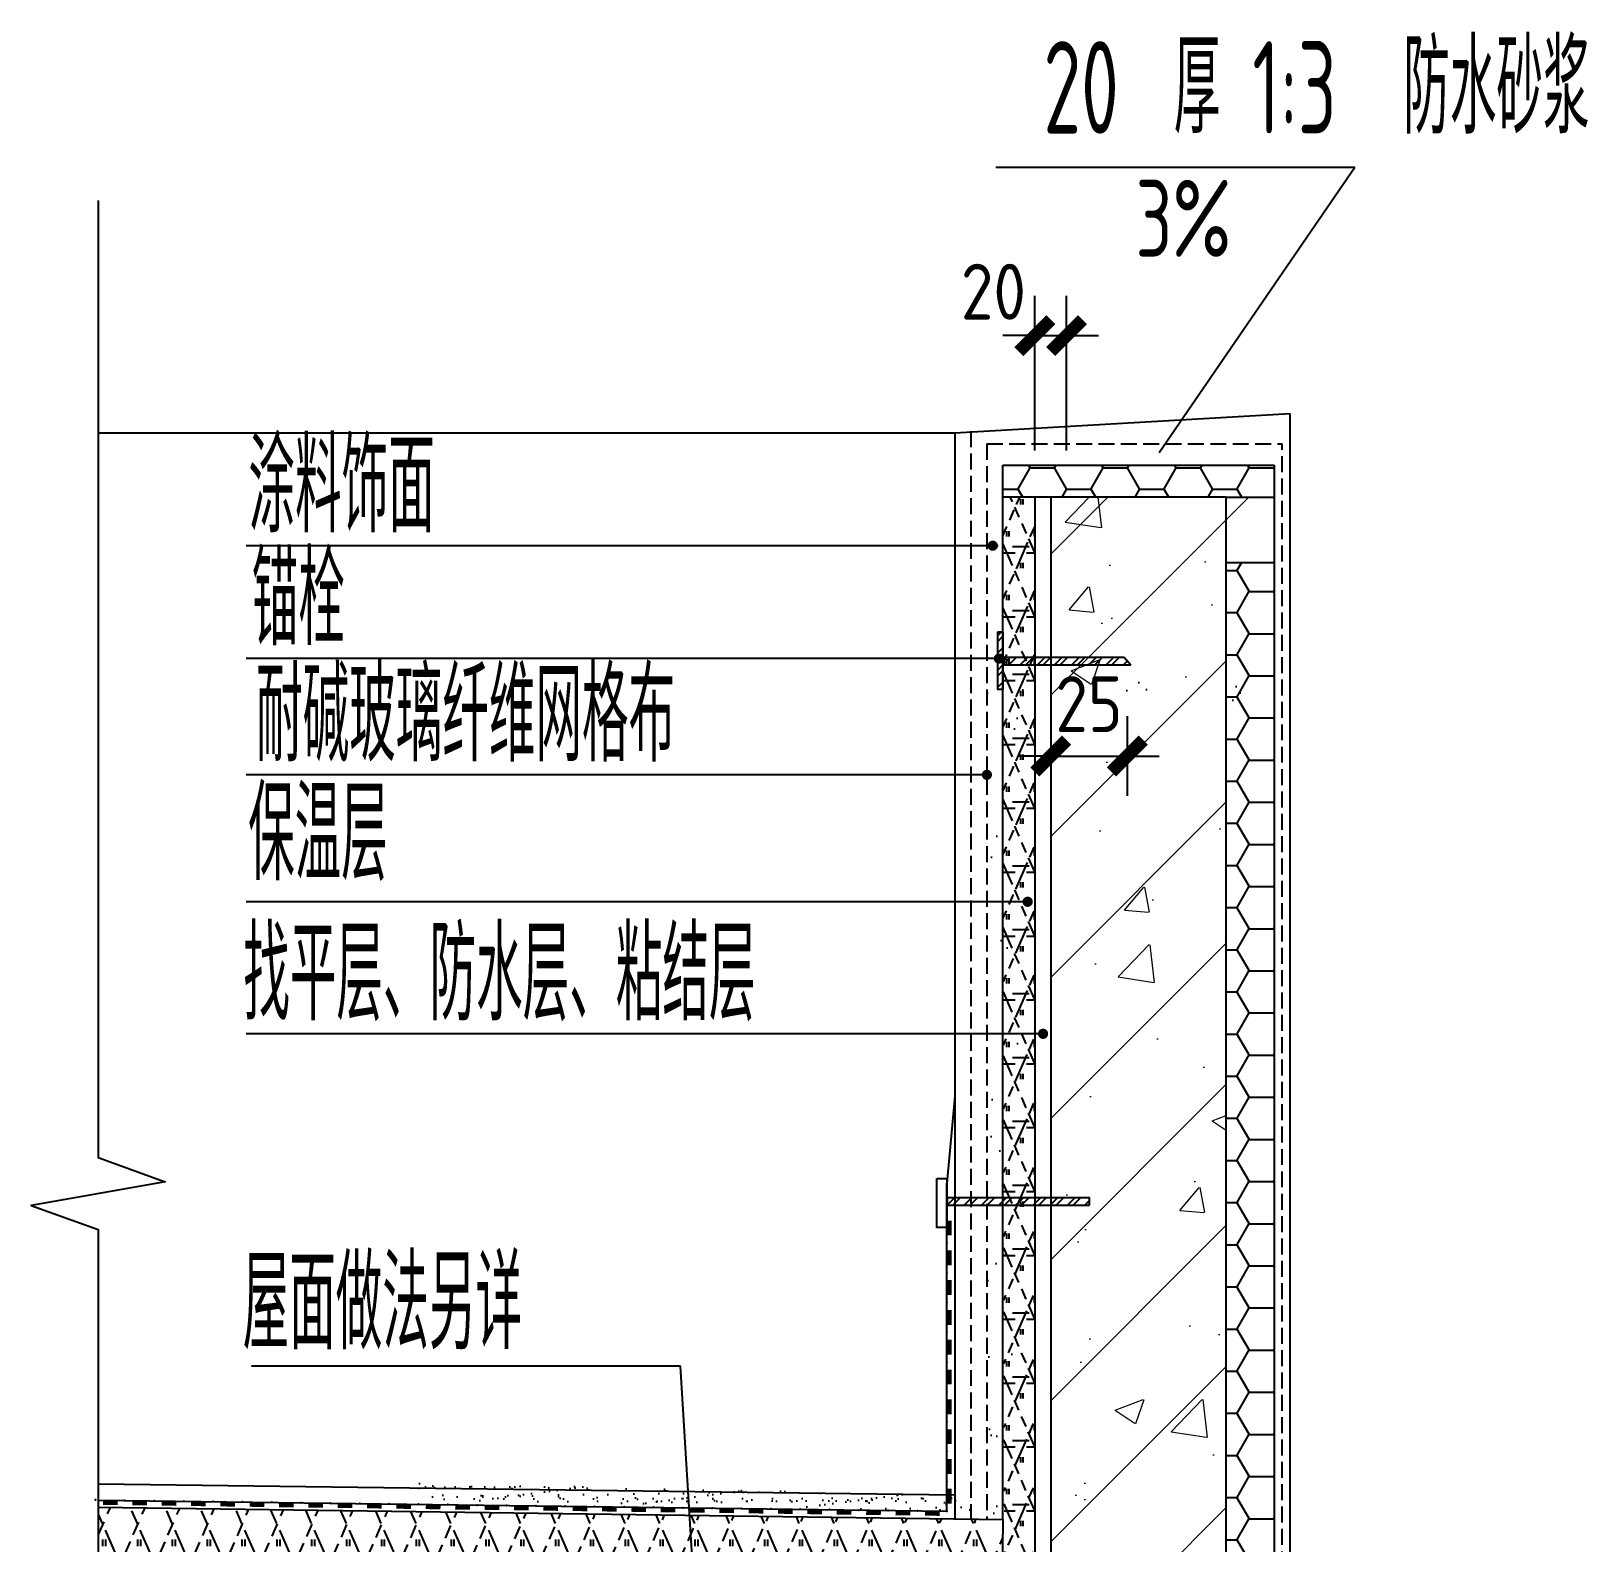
# Model space of a CAD drawing. Extents: x -518115 to 389031, y -231062 to 1628073.
# Drawn here: x 2134 to 3353, y 927264 to 928448 of the extents above; entities that cross this region are included whole.
import ezdxf

# ---------------------------------------------------------------- set-up
doc = ezdxf.new("R2010")
doc.units = 0
doc.header["$LTSCALE"] = 1000
doc.header["$MEASUREMENT"] = 0
doc.linetypes.add('DASH', pattern=[0.35, 0.25, -0.1])
for name, color, linetype in [('8', 8, 'Continuous'), ('Defpoint', 7, 'Continuous'), ('DIM_LEAD', 3, 'Continuous'), ('PUB_DIM', 3, 'Continuous'), ('PUB_TEXT', 4, 'Continuous'), ('S_WALL', 140, 'Continuous')]:
    doc.layers.add(name, color=color, linetype=linetype)
doc.layers.add('PUB_HATCH', color=8, linetype='Continuous', lineweight=9)
doc.layers.add('建筑', color=30, linetype='Continuous', lineweight=25)
doc.styles.get("Standard").update_dxf_attribs({"font": 'gbenor.shx', "bigfont": 'gbcbig.shx'})
doc.styles.add('STANDARD_T3', font='gbenor.shx', dxfattribs={"bigfont": 'gbcbig.shx'})
doc.dimstyles.new('STANDARD&&50', dxfattribs={"dimtxt": 175, "dimasz": 50, "dimexe": 125, "dimexo": 150, "dimgap": 75, "dimtad": 1, "dimdec": 0, "dimzin": 0, "dimdsep": 46, "dimtxsty": 'STANDARD_T3', "dimblk": 'ARCHTICK', "dimcen": 0.09, "dimadec": 0, "dimazin": 0, "dimtfac": 1, "dimtdec": 0, "dimtix": 1, "dimtmove": 2, "dimatfit": 3, "dimfxl": 1, "dimtolj": 1, "dimtzin": 0, "dimarcsym": 0})
pattern_1 = [(37.50000000000001, (-1261018.429089556, 154233.8331740703), (-8.00015647992025, 244.7066186646712), [0, -193.04, 0, -215.9, 0, -206.375]), (7.499999999999999, (-1261018.429089556, 154233.8331740703), (224.7616415690013, 358.4125502841771), [0, -104.14, 0, -173.99, 0, -66.675]), (327.5, (-1261174.639089555, 154233.8331740703), (395.496185120729, 0.7185923392728055), [0, -63.5, 0, -228.6, 0, -298.45]), (317.5, (-1261174.639089555, 154233.8331740703), (381.7782262361486, 111.4646616286081), [0, -31.75, 0, -149.86, 0, -171.45])]
pattern_2 = [(66.422, (-124591.2599450182, 32777.9422607068), (0.2781638844145617, 200.6387864418378), [34.4, -18.218, 90.8, -18.218, 34.4, -21.84]), (113.58, (-124643.6459450182, 32777.9422607068), (-87.28921122487712, 0.001933594007702544), [34.39999999999936, -18.21799999999968, 90.89199999999873, -18.21799999999968, 34.39999999999936, -21.83999999999968]), (0, (-124643.6459450182, 32777.9422607068), (0, 200), [52.372, -34.914]), (0, (-124600.0019450169, 32957.9422607068), (0, 200), [52.372, -34.914]), (90, (-124657.4599450175, 32809.59426070657), (-87.28799999999998, 5.344671970622383e-15), [16.696, -183.304]), (90, (-124613.8159450181, 32909.59426070657), (-87.28799999999998, 5.344671970622383e-15), [16.696, -183.304]), (90, (-124577.4599450175, 32809.59426070657), (-87.28799999999998, 5.344671970622383e-15), [16.696, -183.304]), (90, (-124533.8159450181, 32909.59426070657), (-87.28799999999998, 5.344671970622383e-15), [16.696, -183.304])]
pattern_3 = [(45, (30219.66981723718, 6400.98730682116), (-220.9708691207961, 220.9708691207961), []), (49.99999999999999, (30219.66981723718, 6400.98730682116), (896.5752282509418, -78.44016872824389), [93.75, -1031.25]), (355, (30219.66981723718, 6400.98730682116), (-173.43916701625, 940.2401671250148), [75, -825]), (100.4514, (30294.38441723713, 6394.450631821062), (723.136727142527, 861.799427576192), [79.67523750000001, -876.42764]), (46.18420000000001, (30219.66981723718, 6650.98730682116), (1334.051310782055, -206.8987679112726), [140.625, -1546.875]), (96.6356, (30330.84074848716, 6633.745673071127), (1168.328381935879, 1217.647338625552), [119.51286, -1314.64125]), (351.1842, (30219.66981723718, 6650.98730682116), (1168.327431417034, 1217.648251156656), [112.5, -1237.5]), (21, (30344.66981723718, 6588.48730682116), (746.1338151480771, -503.2736133316735), [93.75, -1031.25]), (326.0000000000001, (30344.66981723718, 6588.48730682116), (304.1441649019771, 906.4375563085663), [75, -825]), (71.4514, (30406.84760848724, 6546.547799320891), (1050.278285726862, 403.1631208874405), [79.67523750000001, -876.42764]), (37.50000000000001, (30219.66981723718, 6400.98730682116), (15.19981914661334, 416.1173172891394), [0, -815, 0, -837.5, 0, -828.125]), (7.499999999999999, (30219.66981723718, 6400.98730682116), (328.8369218026858, 493.0146398529503), [0, -477.5, 0, -796.25, 0, -315.625]), (327.5, (29940.91981723718, 6400.98730682116), (667.2780452155113, -28.1935896679747), [0, -312.5, 0, -975, 0, -1293.75]), (317.5, (29815.91981723718, 6400.98730682116), (728.9827116779828, 125.1312279153972), [0, -406.25, 0, -647.5, 0, -918.75])]
pattern_4 = [(246.422, (-1824316.03427957, 688732.5633192398), (-0.3477048555182329, -250.7984830522973), [42.9999999999992, -22.7724999999996, 113.4999999999984, -22.7724999999996, 42.9999999999992, -27.2999999999996]), (293.58, (-1824250.55177957, 688732.5633192398), (109.1115140310964, -0.002416992509641542), [43, -22.7725, 113.615, -22.7725, 43, -27.3]), (180, (-1824250.55177957, 688732.5633192398), (-3.061616997868383e-14, -250), [65.465, -43.6425]), (180, (-1824305.10677957, 688507.5633192398), (-3.061616997868383e-14, -250), [65.465, -43.6425]), (270, (-1824233.28427957, 688692.9983192394), (109.11, -2.004318183824515e-14), [20.87, -229.1300000000001]), (270, (-1824287.83927957, 688567.9983192394), (109.11, -2.004318183824515e-14), [20.87, -229.1300000000001]), (270, (-1824333.28427957, 688692.9983192394), (109.11, -2.004318183824515e-14), [20.87, -229.1300000000001]), (270, (-1824387.83927957, 688567.9983192394), (109.11, -2.004318183824515e-14), [20.87, -229.1300000000001])]
pattern_5 = [(37.50000000000001, (-1829095.318917856, 646326.7066534469), (-1.889800743288245, 57.80471307039476), [0, -45.60000000000001, 0, -51, 0, -48.75]), (7.499999999999999, (-1829095.318917856, 646326.7066534469), (53.09330115803181, 84.66438195689221), [0, -24.6, 0, -41.1, 0, -15.75]), (327.5, (-1829132.218917854, 646326.7066534469), (93.42425585254486, 0.1697716061089349), [0, -15, 0, -54, 0, -70.5]), (317.5, (-1829132.218917854, 646326.7066534469), (90.1837981371688, 26.33026694802748), [0, -7.5, 0, -35.4, 0, -40.50000000000001])]
pattern_6 = [(0, (-123894.4599450175, 33418.9422607068), (114.3, 65.99112), [76.19999999999999, -152.4]), (120, (-123894.4599450175, 33418.9422607068), (-114.2999863441873, 65.99114365256138), [76.19999999999868, -152.3999999999974]), (59.99999999999999, (-123894.4599450175, 33418.9422607068), (1.36558126726527e-05, 131.9822636525613), [-152.4, 76.19999999999999])]
pattern_7 = [(0, (-123894.4599450175, 32767.9422607068), (114.3, 65.99112), [76.19999999999999, -152.4]), (120, (-123894.4599450175, 32767.9422607068), (-114.2999863441873, 65.99114365256138), [76.19999999999865, -152.3999999999973]), (59.99999999999999, (-123894.4599450175, 32767.9422607068), (1.36558126726527e-05, 131.9822636525613), [-152.4, 76.19999999999999])]
pattern_8 = [(45, (30219.66981723718, 6400.98730682116), (-220.9708691207961, 220.9708691207961), []), (49.99999999999999, (30219.66981723718, 6400.98730682116), (896.5752282509418, -78.44016872824389), [93.75, -1031.25]), (355, (30219.66981723718, 6400.98730682116), (-173.43916701625, 940.2401671250148), [75, -825]), (100.4514, (30294.38441723713, 6394.450631821295), (723.136727142527, 861.799427576192), [79.67523750000001, -876.42764]), (46.18420000000001, (30219.66981723718, 6650.98730682116), (1334.051310782055, -206.8987679112726), [140.625, -1546.875]), (96.6356, (30330.84074848716, 6633.745673071127), (1168.328381935879, 1217.647338625552), [119.51286, -1314.64125]), (351.1842, (30219.66981723718, 6650.98730682116), (1168.327431417034, 1217.648251156656), [112.5, -1237.5]), (21, (30344.66981723718, 6588.48730682116), (746.1338151480771, -503.2736133316735), [93.75, -1031.25]), (326.0000000000001, (30344.66981723718, 6588.48730682116), (304.1441649019771, 906.4375563085663), [75, -825]), (71.4514, (30406.84760848724, 6546.547799321357), (1050.278285726862, 403.1631208874405), [79.67523750000001, -876.42764]), (37.50000000000001, (30219.66981723718, 6400.98730682116), (15.19981914661334, 416.1173172891394), [0, -815, 0, -837.5, 0, -828.125]), (7.499999999999999, (30219.66981723718, 6400.98730682116), (328.8369218026858, 493.0146398529503), [0, -477.5, 0, -796.25, 0, -315.625]), (327.5, (29940.91981723718, 6400.98730682116), (667.2780452155113, -28.1935896679747), [0, -312.5, 0, -975, 0, -1293.75]), (317.5, (29815.91981723718, 6400.98730682116), (728.9827116779828, 125.1312279153972), [0, -406.25, 0, -647.5, 0, -918.75])]

# ---------------------------------------------------------------- blocks, each defined once
blk = doc.blocks.new('$LinePat$防水层1')
at = {"color": 0}
blk.add_solid([(150, 0), (450, 0), (150, -100), (450, -100)], dxfattribs=at)
at = {"layer": 'Defpoint'}
for p in [(0, 0), (600, 0)]:
    blk.add_point(p, dxfattribs=at)
blk = doc.blocks.new('_ArchTick')
at = {"color": 0, "linetype": 'ByBlock', "const_width": 0.4}
blk.add_lwpolyline([(-0.5, -0.5), (0.5, 0.5)], dxfattribs=at)
blk = doc.blocks.new('*D273')
at = {"layer": 'Defpoints', "color": 0, "transparency": 16777216}
for p in [(980154.8974481169, 1047513.433509041), (980054.8974481188, 1047003.822705235), (980154.8974481169, 1047003.822705235)]:
    blk.add_point(p, dxfattribs=at)
at = {"layer": 'PUB_DIM', "color": 0, "lineweight": -2, "transparency": 16777216}
for p, q in [((980054.8974481188, 1047153.822705235), (980054.8974481188, 1047638.433509041)), ((980154.8974481169, 1047153.822705235), (980154.8974481169, 1047638.433509041)), ((980054.8974481188, 1047513.433509041), (979954.8974481188, 1047513.433509041)), ((980054.8974481188, 1047513.433509041), (980154.8974481169, 1047513.433509041)), ((980154.8974481169, 1047513.433509041), (980254.8974481169, 1047513.433509041))]:
    blk.add_line(p, q, dxfattribs=at)
at = {"layer": 'PUB_DIM', "color": 0, "lineweight": -2, "transparency": 16777216, "xscale": 100, "yscale": 100, "zscale": 100}
blk.add_blockref('_ArchTick', (980054.8974481188, 1047513.433509041), dxfattribs=at)
at = {"layer": 'PUB_DIM', "color": 0, "lineweight": -2, "transparency": 16777216, "xscale": 100, "yscale": 100, "zscale": 100, "rotation": 180}
blk.add_blockref('_ArchTick', (980154.8974481169, 1047513.433509041), dxfattribs=at)
at = {"layer": 'PUB_DIM', "color": 0, "transparency": 16777216, "insert": (979925.5641147848, 1047650.933509041), "char_height": 175, "attachment_point": 5, "style": 'STANDARD_T3'}
blk.add_mtext('\\A1;20', dxfattribs=at)
blk = doc.blocks.new('*D274')
at = {"layer": 'Defpoints', "color": 0, "transparency": 16777216}
for p in [(980104.8974481169, 1046471.942340969), (980344.8974481169, 1046471.942340969), (980344.8974481169, 1046196.942260707)]:
    blk.add_point(p, dxfattribs=at)
at = {"layer": 'PUB_DIM', "color": 0, "lineweight": -2, "transparency": 16777216}
for p, q in [((980104.8974481169, 1046321.942340969), (980104.8974481169, 1046071.942260707)), ((980344.8974481169, 1046321.942340969), (980344.8974481169, 1046071.942260707)), ((980104.8974481169, 1046196.942260707), (980004.8974481169, 1046196.942260707)), ((980104.8974481169, 1046196.942260707), (980344.8974481169, 1046196.942260707)), ((980344.8974481169, 1046196.942260707), (980444.8974481169, 1046196.942260707))]:
    blk.add_line(p, q, dxfattribs=at)
at = {"layer": 'PUB_DIM', "color": 0, "lineweight": -2, "transparency": 16777216, "xscale": 100, "yscale": 100, "zscale": 100}
blk.add_blockref('_ArchTick', (980104.8974481169, 1046196.942260707), dxfattribs=at)
at = {"layer": 'PUB_DIM', "color": 0, "lineweight": -2, "transparency": 16777216, "xscale": 100, "yscale": 100, "zscale": 100, "rotation": 180}
blk.add_blockref('_ArchTick', (980344.8974481169, 1046196.942260707), dxfattribs=at)
at = {"layer": 'PUB_DIM', "color": 0, "transparency": 16777216, "insert": (980224.8974481169, 1046359.442260707), "char_height": 175, "attachment_point": 5, "style": 'STANDARD_T3'}
blk.add_mtext('\\A1;25', dxfattribs=at)
blk = doc.blocks.new('*D275')
at = {"layer": 'Defpoints', "color": 0, "transparency": 16777216}
for p in [(980154.8974481169, 1047513.433509042), (980054.8974481188, 1047003.822705235), (980154.8974481169, 1047003.822705235)]:
    blk.add_point(p, dxfattribs=at)
at = {"layer": 'PUB_DIM', "color": 0, "lineweight": -2, "transparency": 16777216}
for p, q in [((980054.8974481188, 1047153.822705235), (980054.8974481188, 1047638.433509042)), ((980154.8974481169, 1047153.822705235), (980154.8974481169, 1047638.433509042)), ((980054.8974481188, 1047513.433509042), (979954.8974481188, 1047513.433509042)), ((980054.8974481188, 1047513.433509042), (980154.8974481169, 1047513.433509042)), ((980154.8974481169, 1047513.433509042), (980254.8974481169, 1047513.433509042))]:
    blk.add_line(p, q, dxfattribs=at)
at = {"layer": 'PUB_DIM', "color": 0, "lineweight": -2, "transparency": 16777216, "xscale": 100, "yscale": 100, "zscale": 100}
blk.add_blockref('_ArchTick', (980054.8974481188, 1047513.433509042), dxfattribs=at)
at = {"layer": 'PUB_DIM', "color": 0, "lineweight": -2, "transparency": 16777216, "xscale": 100, "yscale": 100, "zscale": 100, "rotation": 180}
blk.add_blockref('_ArchTick', (980154.8974481169, 1047513.433509042), dxfattribs=at)
at = {"layer": 'PUB_DIM', "color": 0, "transparency": 16777216, "insert": (979925.5641147848, 1047650.933509042), "char_height": 175, "attachment_point": 5, "style": 'STANDARD_T3'}
blk.add_mtext('\\A1;20', dxfattribs=at)
blk = doc.blocks.new('*D276')
at = {"layer": 'Defpoints', "color": 0, "transparency": 16777216}
for p in [(980104.8974481169, 1046471.942340969), (980344.8974481169, 1046471.942340969), (980344.8974481169, 1046196.942260707)]:
    blk.add_point(p, dxfattribs=at)
at = {"layer": 'PUB_DIM', "color": 0, "lineweight": -2, "transparency": 16777216}
for p, q in [((980104.8974481169, 1046321.942340969), (980104.8974481169, 1046071.942260707)), ((980344.8974481169, 1046321.942340969), (980344.8974481169, 1046071.942260707)), ((980104.8974481169, 1046196.942260707), (980004.8974481169, 1046196.942260707)), ((980104.8974481169, 1046196.942260707), (980344.8974481169, 1046196.942260707)), ((980344.8974481169, 1046196.942260707), (980444.8974481169, 1046196.942260707))]:
    blk.add_line(p, q, dxfattribs=at)
at = {"layer": 'PUB_DIM', "color": 0, "lineweight": -2, "transparency": 16777216, "xscale": 100, "yscale": 100, "zscale": 100}
blk.add_blockref('_ArchTick', (980104.8974481169, 1046196.942260707), dxfattribs=at)
at = {"layer": 'PUB_DIM', "color": 0, "lineweight": -2, "transparency": 16777216, "xscale": 100, "yscale": 100, "zscale": 100, "rotation": 180}
blk.add_blockref('_ArchTick', (980344.8974481169, 1046196.942260707), dxfattribs=at)
at = {"layer": 'PUB_DIM', "color": 0, "transparency": 16777216, "insert": (980224.8974481169, 1046359.442260707), "char_height": 175, "attachment_point": 5, "style": 'STANDARD_T3'}
blk.add_mtext('\\A1;25', dxfattribs=at)
blk = doc.blocks.new('A$C0BAC42BC')
h = blk.add_hatch()
h.set_pattern_fill('HONEY', color=256, scale=48, style=0)
h.set_pattern_definition(pattern_6)
h.paths.add_polyline_path([(422.8974481169134, 4047.766275544534), (422.8974481169134, 3947.766275544534), (1272.897448118776, 3947.766275544534), (1272.897448118776, 4047.766275544534)])
h = blk.add_hatch()
h.set_pattern_fill('HONEY', color=256, scale=48, style=0)
h.set_pattern_definition(pattern_6)
h.paths.add_polyline_path([(422.8974481169134, 4047.766275544767), (422.8974481169134, 3947.766275544767), (1272.897448118776, 3947.766275544767), (1272.897448118776, 4047.766275544767)])
h = blk.add_hatch()
h.set_pattern_fill('隔热材料03', color=256, scale=400)
h.set_pattern_definition(pattern_2)
h.paths.add_polyline_path([(427.0811106357723, 519.3907643387793), (522.8974481169134, 519.3907643387793), (522.8974481187761, 3943.822705235216), (422.8974481169134, 3947.766275544534)])
h = blk.add_hatch()
h.set_pattern_fill('隔热材料03', color=256, scale=400)
h.set_pattern_definition(pattern_2)
h.paths.add_polyline_path([(427.0811106357723, 519.3907643390121), (522.8974481169134, 519.3907643390121), (522.8974481187761, 3943.822705235449), (422.8974481169134, 3947.766275544767)])
h = blk.add_hatch()
h.set_pattern_fill('HONEY', color=256, scale=48, style=0)
h.set_pattern_definition(pattern_7)
h.paths.add_polyline_path([(1272.897448118776, 3741.619568794616), (1122.897448116913, 3741.619568794616), (1122.897448116913, -1643.88592312031), (1272.897448116913, -1643.88592312031)])
h = blk.add_hatch()
h.set_pattern_fill('HONEY', color=256, scale=48, style=0)
h.set_pattern_definition(pattern_7)
h.paths.add_polyline_path([(1272.897448118776, 3741.619568794849), (1122.897448116913, 3741.619568794849), (1122.897448116913, -1643.885923120077), (1272.897448116913, -1643.885923120077)])
h = blk.add_hatch()
h.set_pattern_fill('ANSI32', color=256, scale=8, angle=-1.272221872585407e-14, style=0)
h.set_pattern_definition([(44.99999999999999, (-757400.8929159511, -466420.082004293), (-26.94076836320746, 26.94076836320747), []), (44.99999999999999, (-757382.9323959518, -466420.082004293), (-26.94076836320746, 26.94076836320747), [])])
h.paths.add_polyline_path([(823.3974481169134, 3422.442175086471), (803.1058916468173, 3446.442175086471), (422.8974481169134, 3446.442175086471), (422.8974481169134, 3422.442175086471)])
h.paths.add_polyline_path([(407.1058916468173, 3345.442175086471), (422.8974481169134, 3345.442175086471), (422.8974481169134, 3525.442175086471), (407.1058916468173, 3525.442175086471)])
h = blk.add_hatch()
h.set_pattern_fill('ANSI32', color=256, scale=8, angle=-1.272221872585407e-14, style=0)
h.set_pattern_definition([(44.99999999999999, (-757400.8929159511, -466420.0820042928), (-26.94076836320746, 26.94076836320747), []), (44.99999999999999, (-757382.9323959518, -466420.0820042928), (-26.94076836320746, 26.94076836320747), [])])
h.paths.add_polyline_path([(823.3974481169134, 3422.442175086704), (803.1058916468173, 3446.442175086704), (422.8974481169134, 3446.442175086704), (422.8974481169134, 3422.442175086704)])
h.paths.add_polyline_path([(407.1058916468173, 3345.442175086704), (422.8974481169134, 3345.442175086704), (422.8974481169134, 3525.442175086704), (407.1058916468173, 3525.442175086704)])
h = blk.add_hatch()
h.set_pattern_fill('ANSI32', color=256, scale=8, angle=-1.272221872585407e-14, style=0)
h.set_pattern_definition([(44.99999999999999, (-757575.8929159511, -468112.0930067227), (-26.94076836320746, 26.94076836320747), []), (44.99999999999999, (-757557.93239595, -468112.0930067227), (-26.94076836320746, 26.94076836320747), [])])
h.paths.add_polyline_path([(694.0231603067368, 1730.43117265671), (694.0231603067368, 1754.43117265671), (247.8974481187761, 1754.43117265671), (247.8974481187761, 1730.43117265671)])
h = blk.add_hatch()
h.set_pattern_fill('ANSI32', color=256, scale=8, angle=-1.272221872585407e-14, style=0)
h.set_pattern_definition([(44.99999999999999, (-757575.8929159511, -468112.0930067225), (-26.94076836320746, 26.94076836320747), []), (44.99999999999999, (-757557.93239595, -468112.0930067225), (-26.94076836320746, 26.94076836320747), [])])
h.paths.add_polyline_path([(694.0231603067368, 1730.431172656943), (694.0231603067368, 1754.431172656943), (247.8974481187761, 1754.431172656943), (247.8974481187761, 1730.431172656943)])
at = {"layer": '8'}
h = blk.add_hatch(dxfattribs=at)
h.set_pattern_fill('AR-SAND', color=256, scale=100, style=0)
h.set_pattern_definition(pattern_1)
h.paths.add_polyline_path([(-2460.34313367866, 396.7662755445344), (-2460.34313367866, 296.7662755445344), (472.8974481187761, 296.7662755445344), (472.8974481187761, 3296.766275544534), (1072.897448116913, 3296.766275544534), (1072.897448116913, 3292.822705235216), (1172.897448116913, 3292.822705235216), (1172.897448116913, 3428.939621763187), (372.8974481169134, 3402.953457509982), (372.8974481187761, 396.7662755445344)])
h = blk.add_hatch(dxfattribs=at)
h.set_pattern_fill('AR-SAND', color=256, scale=100, style=0)
h.set_pattern_definition(pattern_1)
h.paths.add_polyline_path([(-2460.34313367866, 396.7662755447673), (-2460.34313367866, 296.7662755447673), (472.8974481187761, 296.7662755447673), (472.8974481187761, 3296.766275544767), (1072.897448116913, 3296.766275544767), (1072.897448116913, 3292.822705235449), (1172.897448116913, 3292.822705235449), (1172.897448116913, 3428.93962176342), (372.8974481169134, 3402.953457510215), (372.8974481187761, 396.7662755447673)])
h = blk.add_hatch(dxfattribs=at)
h.set_pattern_fill('粉刷', color=256, scale=15, style=0)
h.set_pattern_definition(pattern_5)
h.paths.add_polyline_path([(-1413.581114016473, 859.796603149618), (-1413.581114018336, 809.784700883436), (322.8974481169134, 771.8933496064274), (322.8974481169134, 821.9052518735407)])
h = blk.add_hatch(dxfattribs=at)
h.set_pattern_fill('粉刷', color=256, scale=15, style=0)
h.set_pattern_definition(pattern_5)
h.paths.add_polyline_path([(-1413.581114016473, 859.7966031498509), (-1413.581114018336, 809.7847008836688), (322.8974481169134, 771.8933496066602), (322.8974481169134, 821.9052518737735)])
h = blk.add_hatch(dxfattribs=at)
h.set_pattern_fill('隔热材料03', color=256, scale=500, angle=180, style=0)
h.set_pattern_definition(pattern_4)
h.paths.add_polyline_path([(422.8974481187761, 521.4072918704478), (422.8974481169134, 746.4608520678012), (-2410.343133680522, 784.1142561611487), (-2410.343133680522, 559.060695962864)])
h = blk.add_hatch(dxfattribs=at)
h.set_pattern_fill('隔热材料03', color=256, scale=500, angle=180, style=0)
h.set_pattern_definition(pattern_4)
h.paths.add_polyline_path([(422.8974481187761, 521.4072918706806), (422.8974481169134, 746.460852068034), (-2410.343133680522, 784.1142561613815), (-2410.343133680522, 559.0606959630968)])
at = {"layer": 'PUB_HATCH'}
h = blk.add_hatch(dxfattribs=at)
h.set_pattern_fill('钢筋混凝土', color=256, scale=125, style=0)
h.set_pattern_definition(pattern_3)
h.paths.add_polyline_path([(572.8974481169134, 3947.766275544534), (572.8974481169134, 296.7662755445344), (-2410.343133680522, 296.7662755445344), (-2410.343133680522, -303.2337244554656), (22.89744811691344, -303.2337244554656), (22.89744811691344, -1643.88592312031), (570.855981759727, -1643.88592312031), (666.3981682546437, -1381.38592312031), (758.9698331262916, -1906.38592312031), (852.105981759727, -1643.88592312031), (1122.897448116913, -1643.88592312031), (1122.897448116913, 3947.766275544534)])
h = blk.add_hatch(dxfattribs=at)
h.set_pattern_fill('钢筋混凝土', color=256, scale=125, style=0)
h.set_pattern_definition(pattern_8)
h.paths.add_polyline_path([(572.8974481169134, 3947.766275544767), (572.8974481169134, 296.7662755447673), (-2410.343133680522, 296.7662755447673), (-2410.343133680522, -303.2337244552327), (22.89744811691344, -303.2337244552327), (22.89744811691344, -1643.885923120077), (570.855981759727, -1643.885923120077), (666.3981682546437, -1381.385923120077), (758.9698331262916, -1906.385923120077), (852.105981759727, -1643.885923120077), (1122.897448116913, -1643.885923120077), (1122.897448116913, 3947.766275544767)])
h = blk.add_hatch(dxfattribs=at)
h.set_pattern_fill('钢筋混凝土', color=256, scale=125, style=0)
h.set_pattern_definition(pattern_3)
h.paths.add_polyline_path([(1122.897448116913, 3947.766275544534), (1122.897448116913, 3741.619568794616), (1272.897448118776, 3741.619568794616), (1272.897448118776, 3947.766275544534)])
h = blk.add_hatch(dxfattribs=at)
h.set_pattern_fill('钢筋混凝土', color=256, scale=125, style=0)
h.set_pattern_definition(pattern_8)
h.paths.add_polyline_path([(1122.897448116913, 3947.766275544767), (1122.897448116913, 3741.619568794849), (1272.897448118776, 3741.619568794849), (1272.897448118776, 3947.766275544767)])
at = {"linetype": 'DASH', "ltscale": 0.2}
for p, q in [((322.8974481169134, 4153.953457509982), (322.8974481187761, 747.1253456565319)), ((322.8974481169134, 4153.953457510215), (322.8974481187761, 747.1253456567647)), ((372.8974481169134, 4114.942260706681), (372.8974481187761, 747.1253456565319)), ((372.8974481169134, 4114.942260706681), (1297.897448116913, 4114.942260706681)), ((372.8974481169134, 4114.942260706914), (372.8974481187761, 747.1253456567647)), ((372.8974481169134, 4114.942260706914), (1297.897448116913, 4114.942260706914)), ((1297.897448116913, -1643.88592312031), (1297.897448116913, 4114.942260706681)), ((1297.897448116913, -1643.885923120077), (1297.897448116913, 4114.942260706914))]:
    blk.add_line(p, q, dxfattribs=at)
for p, q in [((572.8974481169134, 3947.766275544534), (422.8974481169134, 3947.766275544534)), ((572.8974481169134, 3947.766275544767), (422.8974481169134, 3947.766275544767)), ((522.8974481169134, 3947.766275544534), (522.8974481169134, 519.3907643387793)), ((522.8974481169134, 3947.766275544767), (522.8974481169134, 519.3907643390121)), ((422.8974481169134, 3446.442175086471), (803.1058916468173, 3446.442175086471)), ((422.8974481169134, 3446.442175086704), (803.1058916468173, 3446.442175086704)), ((422.8974481169134, 3422.442175086471), (823.3974481169134, 3422.442175086471)), ((422.8974481169134, 3422.442175086704), (823.3974481169134, 3422.442175086704)), ((803.1058916468173, 3446.442175086471), (823.3974481169134, 3422.442175086471)), ((803.1058916468173, 3446.442175086704), (823.3974481169134, 3422.442175086704)), ((247.8974481187761, 1754.43117265671), (694.0231603067368, 1754.43117265671)), ((247.8974481187761, 1754.431172656943), (694.0231603067368, 1754.431172656943)), ((247.8974481187761, 1730.43117265671), (694.0231603067368, 1730.43117265671)), ((247.8974481187761, 1730.431172656943), (694.0231603067368, 1730.431172656943)), ((694.0231603067368, 1730.43117265671), (694.0231603067368, 1754.43117265671)), ((694.0231603067368, 1730.431172656943), (694.0231603067368, 1754.431172656943)), ((422.8974481169134, 745.7963584772078), (419.8552037198097, 520.7839304570807)), ((422.8974481169134, 745.7963584774407), (419.8552037198097, 520.7839304573135))]:
    blk.add_line(p, q)
blk.add_lwpolyline([(1122.897448116913, 3947.766275544534), (1272.897448118776, 3947.766275544534), (1272.897448118776, 3741.619568794616), (1122.897448116913, 3741.619568794616)], close=True)
for points in [[(407.1058916468173, 3525.442175086471), (422.8974481169134, 3525.442175086471), (422.8974481169134, 3345.442175086471), (407.1058916468173, 3345.442175086471), (407.1058916468173, 3525.442175086471)], [(407.1058916468173, 3525.442175086704), (422.8974481169134, 3525.442175086704), (422.8974481169134, 3345.442175086704), (407.1058916468173, 3345.442175086704), (407.1058916468173, 3525.442175086704)], [(215.8974481187761, 1813.93117265671), (247.8974481187761, 1813.93117265671), (247.8974481187761, 1660.43117265671), (215.8974481187761, 1660.43117265671), (215.8974481187761, 1813.93117265671)], [(215.8974481187761, 1813.931172656943), (247.8974481187761, 1813.931172656943), (247.8974481187761, 1660.431172656943), (215.8974481187761, 1660.431172656943), (215.8974481187761, 1813.931172656943)]]:
    blk.add_lwpolyline(points)
at = {"const_width": 8}
for points in [[(247.8974481187761, 1758.43117265671), (247.8974481187761, 1726.43117265671)], [(247.8974481187761, 1758.431172656943), (247.8974481187761, 1726.431172656943)]]:
    blk.add_lwpolyline(points, dxfattribs=at)
at = {"layer": 'DIM_LEAD'}
for p, q in [((400.9490865543485, 4981.21640222508), (1525.949086554348, 4981.21640222508)), ((400.9490865543485, 4981.216402225313), (1525.949086554348, 4981.216402225313)), ((913.040160914883, 4086.942262476194), (1525.949086554348, 4981.21640222508)), ((913.040160914883, 4086.942262476427), (1525.949086554348, 4981.216402225313)), ((407.8974481169134, 3795.56102780893), (-1946.627525525168, 3795.56102780893)), ((407.8974481169134, 3795.561027809163), (-1946.627525525168, 3795.561027809163)), ((410.7638247068971, 3441.942201901111), (-1946.627525525168, 3441.942201901111)), ((410.7638247068971, 3441.942201901344), (-1946.627525525168, 3441.942201901344)), ((372.8974481169134, 3077.942185487482), (-1946.627525525168, 3077.942185487482)), ((372.8974481169134, 3077.942185487715), (-1946.627525525168, 3077.942185487715)), ((-875.5310841482133, 3077.942185487482), (-1597.242742357776, 3077.942185487482)), ((-875.5310841482133, 3077.942185487715), (-1597.242742357776, 3077.942185487715)), ((-421.5310841482133, 2680.442185487482), (-1946.627525525168, 2680.442185487482)), ((-421.5310841482133, 2680.442185487715), (-1946.627525525168, 2680.442185487715)), ((500.7468033824116, 2680.442185487482), (-421.5310841482133, 2680.442185487482)), ((500.7468033824116, 2680.442185487715), (-421.5310841482133, 2680.442185487715)), ((548.9310885965824, 2266.939470909419), (-1946.627525525168, 2266.939470909419)), ((-1708.031185686588, 2266.939470909419), (-1946.627525525168, 2266.939470909419)), ((548.9310885965824, 2266.939470909652), (-1946.627525525168, 2266.939470909652)), ((-1708.031185686588, 2266.939470909652), (-1946.627525525168, 2266.939470909652)), ((-586.9663584679365, 1226.45269621897), (-1930.623562004417, 1226.45269621897)), ((-586.9663584679365, 1226.452696219203), (-1930.623562004417, 1226.452696219203)), ((-536.9663584679365, 426.2822571051074), (-586.9663584679365, 1226.45269621897)), ((-536.9663584679365, 426.2822571053402), (-586.9663584679365, 1226.452696219203))]:
    blk.add_line(p, q, dxfattribs=at)
at = {"layer": 'DIM_LEAD', "const_width": 16}
for points in [[(399.3974481169134, 3795.56102780893, 1), (383.3974481169134, 3795.56102780893, 1)], [(399.3974481169134, 3795.561027809163, 1), (383.3974481169134, 3795.561027809163, 1)], [(418.7638247068971, 3441.942201901111, 1), (402.7638247068971, 3441.942201901111, 1)], [(418.7638247068971, 3441.942201901344, 1), (402.7638247068971, 3441.942201901344, 1)], [(381.0400549825281, 3077.942185487482, 1), (365.0400549825281, 3077.942185487482, 1)], [(381.0400549825281, 3077.942185487715, 1), (365.0400549825281, 3077.942185487715, 1)], [(508.7468033824116, 2680.442185487482, 1), (492.7468033824116, 2680.442185487482, 1)], [(508.7468033824116, 2680.442185487715, 1), (492.7468033824116, 2680.442185487715, 1)], [(556.9310885965824, 2266.939470909419, 1), (540.9310885965824, 2266.939470909419, 1)], [(556.9310885965824, 2266.939470909652, 1), (540.9310885965824, 2266.939470909652, 1)]]:
    blk.add_lwpolyline(points, format="xyb", close=True, dxfattribs=at)
at = {"layer": 'PUB_DIM'}
for points in [[(-2410.343133680522, 4876.757717037457), (-2410.343133680522, 1879.510665872949), (-2200.343133680522, 1803.07691667683), (-2620.343133680522, 1729.019584779511), (-2410.343133680522, 1654.510665872949), (-2410.343133680522, -691.7363852915587)], [(-2410.343133680522, 4876.75771703769), (-2410.343133680522, 1879.510665873182), (-2200.343133680522, 1803.076916677062), (-2620.343133680522, 1729.019584779744), (-2410.343133680522, 1654.510665873182), (-2410.343133680522, -691.7363852913259)]]:
    blk.add_lwpolyline(points, dxfattribs=at)
for points in [[(826.7959794234484, 4805.383361320826, 0, 0, 0), (435.3707926180214, 4771.747454252909, 64.00000000000001, 0, 0), (196.2520299423486, 4751.199526448618, 0, 0, 0)], [(826.7959794234484, 4805.383361321059, 0, 0, 0), (435.3707926180214, 4771.747454253142, 64.00000000000001, 0, 0), (196.2520299423486, 4751.199526448851, 0, 0, 0)]]:
    blk.add_lwpolyline(points, format="xyseb", dxfattribs=at)
at = {"layer": 'S_WALL'}
for p, q in [((1122.897448116913, 3947.766275544534), (572.8974481169134, 3947.766275544534)), ((572.8974481169134, 3947.766275544534), (572.8974481169134, 296.7662755445344)), ((1122.897448116913, 3947.766275544767), (572.8974481169134, 3947.766275544767)), ((572.8974481169134, 3947.766275544767), (572.8974481169134, 296.7662755447673)), ((1122.897448116913, 2046.766275544534), (1122.897448116913, 3741.619568794616)), ((1122.897448116913, 2046.766275544767), (1122.897448116913, 3741.619568794849)), ((1122.897448116913, -1643.88592312031), (1122.897448116913, 2046.766275544534)), ((1122.897448116913, -1643.885923120077), (1122.897448116913, 2046.766275544767))]:
    blk.add_line(p, q, dxfattribs=at)
for points in [[(1122.897448116913, 3947.766275544534), (1272.897448118776, 3947.766275544534), (1272.897448118776, 3741.619568794616), (1122.897448116913, 3741.619568794616)], [(1122.897448116913, 3947.766275544767), (1272.897448118776, 3947.766275544767), (1272.897448118776, 3741.619568794849), (1122.897448116913, 3741.619568794849)]]:
    blk.add_lwpolyline(points, dxfattribs=at)
at = {"layer": '建筑'}
for p, q in [((1322.897448115051, 4208.770148635725), (272.8974481169134, 4147.766275544534)), ((1322.897448115051, 4208.770148635958), (272.8974481169134, 4147.766275544767)), ((1322.897448116913, -1643.88592312031), (1322.897448115051, 4208.770148635725)), ((1322.897448116913, -1643.885923120077), (1322.897448115051, 4208.770148635958)), ((272.8974481169134, 4147.766275544534), (-2410.343133680522, 4147.766275544534)), ((272.8974481169134, 4147.766275544767), (-2410.343133680522, 4147.766275544767)), ((272.8974481169134, 4147.766275544534), (272.8974481187761, 747.1253456565319)), ((272.8974481169134, 4147.766275544767), (272.8974481187761, 747.1253456567647)), ((422.8974481169134, 745.7963584772078), (422.8974481169134, 4047.766275544534)), ((422.8974481169134, 4047.766275544534), (1272.897448118776, 4047.766275544534)), ((422.8974481169134, 745.7963584774407), (422.8974481169134, 4047.766275544767)), ((422.8974481169134, 4047.766275544767), (1272.897448118776, 4047.766275544767)), ((1272.897448118776, 4047.766275544534), (1272.897448118776, -1643.88592312031)), ((1272.897448118776, 4047.766275544767), (1272.897448118776, -1643.885923120077)), ((272.8974481187761, 2071.968710916), (247.8974481187761, 1798.784900812316)), ((272.8974481187761, 2071.968710916233), (247.8974481187761, 1798.784900812549)), ((-2410.343133680522, 784.1027327793417), (422.8974481169134, 745.7963584772078)), ((-2410.343133680522, 784.1027327795746), (422.8974481169134, 745.7963584774407))]:
    blk.add_line(p, q, dxfattribs=at)
for points in [[(-2410.343133680522, 806.8277662134496), (247.8974481187761, 771.8933496064274), (247.8974481187761, 1798.784900814178)], [(-2410.343133680522, 806.8277662136825), (247.8974481187761, 771.8933496066602), (247.8974481187761, 1798.784900814411)], [(-2410.343133680522, 857.8253133696271), (272.8974481187761, 822.5623484662501)], [(-2410.343133680522, 857.8253133698599), (272.8974481187761, 822.562348466483)]]:
    blk.add_lwpolyline(points, dxfattribs=at)
at = {"layer": '建筑', "yscale": 0.1500000000014552, "zscale": 0.15}
for p, xscale, rotation in [((247.8974481187761, 1612.077346045407), 0.1555896289719385, 90), ((247.8974481187761, 1612.07734604564), 0.1555896289719385, 90), ((247.8974481187761, 1518.723568662885), 0.1555896289719385, 90), ((247.8974481187761, 1518.723568663117), 0.1555896289719385, 90), ((247.8974481187761, 1425.369791281293), 0.1555896289719385, 90), ((247.8974481187761, 1425.369791281526), 0.1555896289719385, 90), ((247.8974481187761, 1332.016013899702), 0.1555896289719385, 90), ((247.8974481187761, 1332.016013899934), 0.1555896289719385, 90), ((247.8974481187761, 1238.662236517179), 0.1555896289719385, 90), ((247.8974481187761, 1238.662236517412), 0.1555896289719385, 90), ((247.8974481187761, 1145.308459134656), 0.1555896289719385, 90), ((247.8974481187761, 1145.308459134889), 0.1555896289719385, 90), ((247.8974481187761, 1051.954681753065), 0.1555896289719385, 90), ((247.8974481187761, 1051.954681753297), 0.1555896289719385, 90), ((247.8974481187761, 958.600904371473), 0.1555896289719385, 90), ((247.8974481187761, 958.6009043717058), 0.1555896289719385, 90), ((247.8974481187761, 865.2471269889502), 0.1555896289719385, 90), ((247.8974481187761, 865.247126989183), 0.1555896289719385, 90), ((247.8974481187761, 771.8933496064274), 0.1555896289719385, 90), ((247.8974481187761, 771.8933496066602), 0.1555896289719385, 90), ((-2418.401780953631, 806.9336724075256), 0.1532488199899347, 359.2470661149957), ((-2418.401780953631, 806.9336724077584), 0.1532488199899347, 359.2470661149957), ((-2326.460428226739, 805.72538541432), 0.1532488199899347, 359.2470661149957), ((-2326.460428226739, 805.7253854145529), 0.1532488199899347, 359.2470661149957), ((-2234.519075499848, 804.5170984211145), 0.1532488199899347, 359.2470661149957), ((-2234.519075499848, 804.5170984213473), 0.1532488199899347, 359.2470661149957), ((-2142.577722772956, 803.308811427909), 0.1532488199899347, 359.2470661149957), ((-2142.577722772956, 803.3088114281418), 0.1532488199899347, 359.2470661149957), ((-2050.636370047927, 802.1005244347034), 0.1532488199899347, 359.2470661149957), ((-2050.636370047927, 802.1005244349362), 0.1532488199899347, 359.2470661149957), ((-1958.695017321035, 800.8922374414979), 0.1532488199899347, 359.2470661149957), ((-1958.695017321035, 800.8922374417307), 0.1532488199899347, 359.2470661149957), ((-1866.753664594144, 799.6839504482923), 0.1532488199899347, 359.2470661149957), ((-1866.753664594144, 799.6839504485251), 0.1532488199899347, 359.2470661149957), ((-1774.812311867252, 798.4756634550868), 0.1532488199899347, 359.2470661149957), ((-1774.812311867252, 798.4756634553196), 0.1532488199899347, 359.2470661149957), ((-1682.87095914036, 797.2673764618812), 0.1532488199899347, 359.2470661149957), ((-1682.87095914036, 797.267376462114), 0.1532488199899347, 359.2470661149957), ((-1590.929606413469, 796.0590894686757), 0.1532488199899347, 359.2470661149957), ((-1590.929606413469, 796.0590894689085), 0.1532488199899347, 359.2470661149957), ((-1498.988253686577, 794.8508024764014), 0.1532488199899347, 359.2470661149957), ((-1498.988253686577, 794.8508024766343), 0.1532488199899347, 359.2470661149957), ((-1407.046900961548, 793.6425154831959), 0.1532488199899347, 359.2470661149957), ((-1407.046900961548, 793.6425154834287), 0.1532488199899347, 359.2470661149957), ((-1315.105548234656, 792.4342284899903), 0.1532488199899347, 359.2470661149957), ((-1315.105548234656, 792.4342284902232), 0.1532488199899347, 359.2470661149957), ((-1223.164195507765, 791.2259414967848), 0.1532488199899347, 359.2470661149957), ((-1223.164195507765, 791.2259414970176), 0.1532488199899347, 359.2470661149957), ((-1131.222842780873, 790.0176545035793), 0.1532488199899347, 359.2470661149957), ((-1131.222842780873, 790.0176545038121), 0.1532488199899347, 359.2470661149957), ((-1039.281490053982, 788.8093675103737), 0.1532488199899347, 359.2470661149957), ((-1039.281490053982, 788.8093675106065), 0.1532488199899347, 359.2470661149957), ((-947.3401373270899, 787.6010805171682), 0.1532488199899347, 359.2470661149957), ((-947.3401373270899, 787.601080517401), 0.1532488199899347, 359.2470661149957), ((-855.3987846020609, 786.3927935248939), 0.1532488199899347, 359.2470661149957), ((-855.3987846020609, 786.3927935251268), 0.1532488199899347, 359.2470661149957), ((-763.4574318751693, 785.1845065316884), 0.1532488199899347, 359.2470661149957), ((-763.4574318751693, 785.1845065319212), 0.1532488199899347, 359.2470661149957), ((-671.5160791482776, 783.9762195384828), 0.1532488199899347, 359.2470661149957), ((-671.5160791482776, 783.9762195387157), 0.1532488199899347, 359.2470661149957), ((-579.574726421386, 782.7679325452773), 0.1532488199899347, 359.2470661149957), ((-579.574726421386, 782.7679325455101), 0.1532488199899347, 359.2470661149957), ((-487.6333736944944, 781.5596455520717), 0.1532488199899347, 359.2470661149957), ((-487.6333736944944, 781.5596455523046), 0.1532488199899347, 359.2470661149957), ((-395.6920209676027, 780.3513585588662), 0.1532488199899347, 359.2470661149957), ((-395.6920209676027, 780.351358559099), 0.1532488199899347, 359.2470661149957), ((-303.7506682407111, 779.1430715656606), 0.1532488199899347, 359.2470661149957), ((-303.7506682407111, 779.1430715658935), 0.1532488199899347, 359.2470661149957), ((-211.8093155156821, 777.9347845724551), 0.1532488199899347, 359.2470661149957), ((-211.8093155156821, 777.9347845726879), 0.1532488199899347, 359.2470661149957), ((-119.8679627887905, 776.7264975792496), 0.1532488199899347, 359.2470661149957), ((-119.8679627887905, 776.7264975794824), 0.1532488199899347, 359.2470661149957), ((-27.92661006189883, 775.518210586044), 0.1532488199899347, 359.2470661149957), ((-27.92661006189883, 775.5182105862768), 0.1532488199899347, 359.2470661149957), ((64.01474266499281, 774.3099235928385), 0.1532488199899347, 359.2470661149957), ((64.01474266499281, 774.3099235930713), 0.1532488199899347, 359.2470661149957), ((155.9560953918844, 773.1016365996329), 0.1532488199899347, 359.2470661149957), ((155.9560953918844, 773.1016365998657), 0.1532488199899347, 359.2470661149957)]:
    blk.add_blockref('$LinePat$防水层1', p, dxfattribs=dict(at, xscale=xscale, rotation=rotation))
at = {"layer": 'PUB_TEXT'}
for s, height, width, p in [('20', 289.3617021276602, 0.7, (550.2104320321232, 5086.21640222508)), ('20', 289.3617021276602, 0.7, (550.2104320321232, 5086.216402225313)), ('厚', 289.3617021276602, 0.7, (958.5437653660774, 5086.21640222508)), ('厚', 289.3617021276602, 0.7, (958.5437653660774, 5086.216402225313)), ('1:3', 289.3617021276602, 0.7, (1204.288446215913, 5086.21640222508)), ('1:3', 289.3617021276602, 0.7, (1204.288446215913, 5086.216402225313)), ('防水砂浆', 289.3617021276602, 0.7, (1677.194898162037, 5086.21640222508)), ('防水砂浆', 289.3617021276602, 0.7, (1677.194898162037, 5086.216402225313)), ('3%', 241.1347517730497, 0.8, (838.5403750054538, 4700.284466258134)), ('3%', 241.1347517730497, 0.8, (838.5403750054538, 4700.284466258367)), ('涂料饰面', 289.3617021276602, 0.7, (-1939.652935378253, 3837.56102780893)), ('涂料饰面', 289.3617021276602, 0.7, (-1939.652935378253, 3837.561027809163)), ('锚栓', 289.3617021276602, 0.7, (-1929.249222591519, 3483.942201901111)), ('锚栓', 289.3617021276602, 0.7, (-1929.249222591519, 3483.942201901344)), ('耐碱玻璃纤维网格布', 289.3617021276602, 0.7, (-1915.89694762975, 3119.942185487482)), ('耐碱玻璃纤维网格布', 289.3617021276602, 0.7, (-1915.89694762975, 3119.942185487715)), ('保温层', 289.3617021276602, 0.7, (-1940.775506770238, 2747.942185487482)), ('保温层', 289.3617021276602, 0.7, (-1940.775506770238, 2747.942185487715)), ('找平层、防水层、粘结层', 289.3617021276602, 0.7, (-1955.886641884223, 2308.939470909419)), ('找平层、防水层、粘结层', 289.3617021276602, 0.7, (-1955.886641884223, 2308.939470909652)), ('屋面做法另详', 289.3617021276602, 0.7, (-1957.857495397329, 1278.95269621897)), ('屋面做法另详', 289.3617021276602, 0.7, (-1957.857495397329, 1278.952696219203))]:
    blk.add_text(s, height=height, dxfattribs=dict(at, width=width)).set_placement(p)
at = {"layer": 'PUB_DIM'}
for base, p1, p2, picture, middle in [((622.8974481169134, 4453.433509041439), (522.8974481187761, 3943.822705235216), (622.8974481169134, 3943.822705235216), '*D273', (393.5641147848219, 4590.933509041439)), ((622.8974481169134, 4453.433509041672), (522.8974481187761, 3943.822705235449), (622.8974481169134, 3943.822705235449), '*D275', (393.5641147848219, 4590.933509041672))]:
    dim = blk.add_linear_dim(base=base, p1=p1, p2=p2, angle=0, text='20', dimstyle='STANDARD&&50', override={"dimasz": 100}, dxfattribs=at)
    dim.commit()
    dim.dimension.update_dxf_attribs({"geometry": picture, "text_midpoint": middle, "dimtype": 129, "insert": (-979532, -1043060)})
for p1, p2, distance, picture, middle in [((572.8974481169134, 3411.942340968992), (812.8974481169134, 3411.942340968992), -275.0000802623113, '*D274', (692.8974481169134, 3299.442260706681)), ((572.8974481169134, 3411.942340969224), (812.8974481169134, 3411.942340969224), -275.0000802623099, '*D276', (692.8974481169134, 3299.442260706914))]:
    dim = blk.add_aligned_dim(p1=p1, p2=p2, distance=distance, text='25', dimstyle='STANDARD&&50', override={"dimasz": 100}, dxfattribs=at)
    dim.commit()
    dim.dimension.update_dxf_attribs({"geometry": picture, "text_midpoint": middle, "insert": (-979532, -1043060)})

msp = doc.modelspace()

# ---------------------------------------------------------------- block references
at = {"xscale": 0.25, "yscale": 0.25, "zscale": 0.25}
msp.add_blockref('A$C0BAC42BC', (2789.167048956035, 927096.2248175723), dxfattribs=at)

doc.saveas('drawing.dxf')
